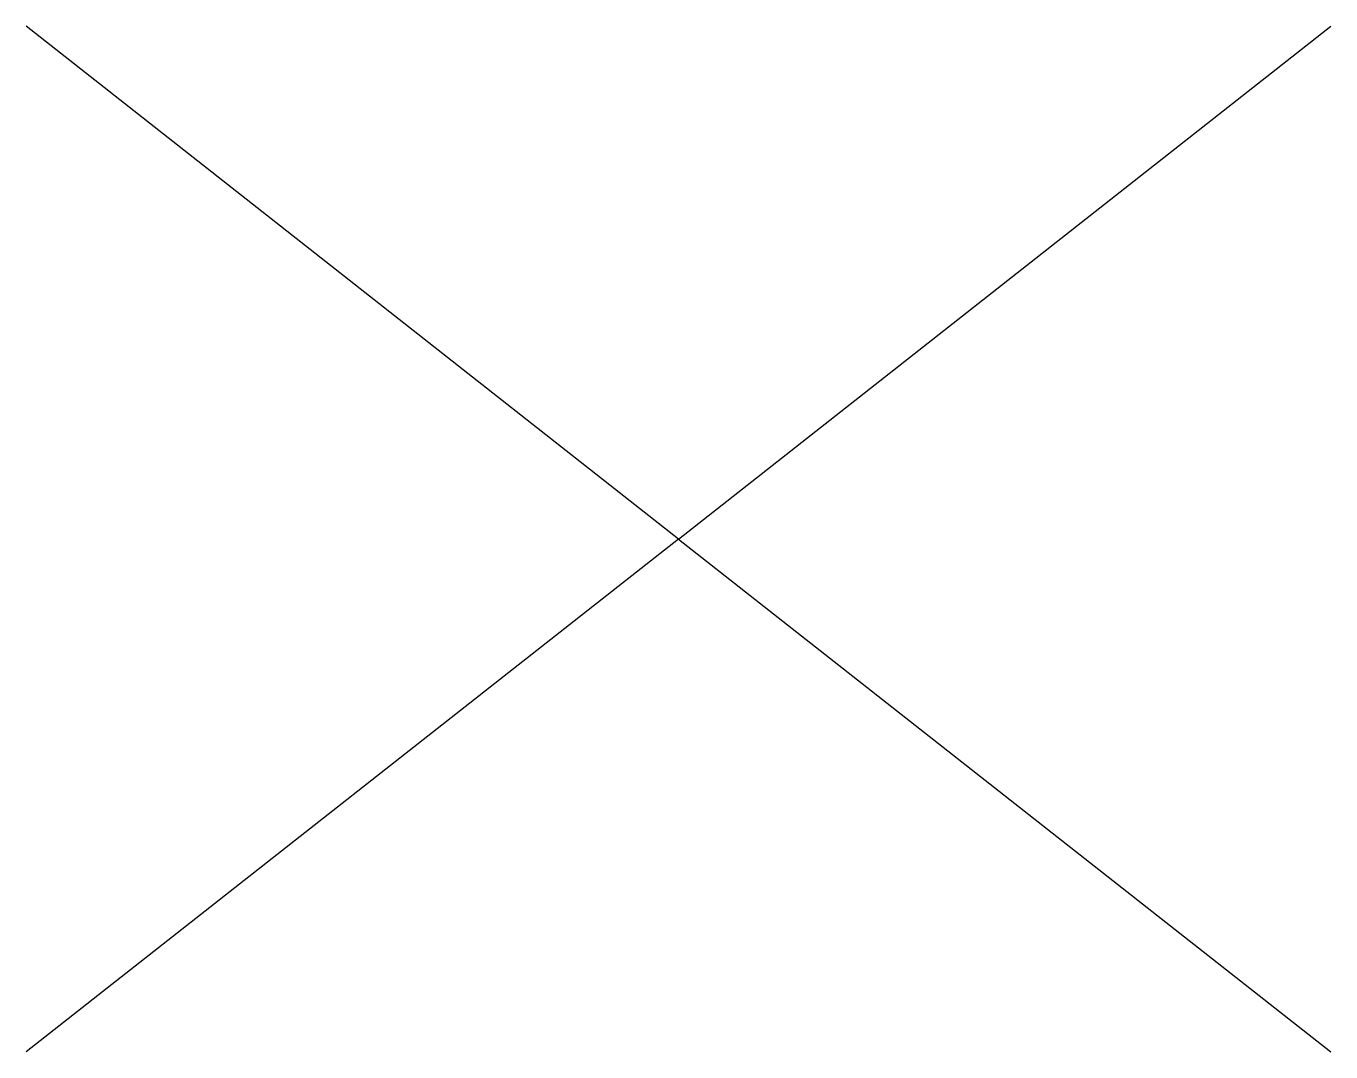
# Model space of a CAD drawing. Header units: inches. Extents: x -0.393 to 0.393, y -0.309 to 0.309.
import ezdxf

# ---------------------------------------------------------------- set-up
doc = ezdxf.new("R2010")
doc.units = ezdxf.units.IN
doc.header["$MEASUREMENT"] = 0

msp = doc.modelspace()

# ---------------------------------------------------------------- linework, layer by layer
for points in [[(0, 0), (-0.39313, 0.30895)], [(0, 0), (0.39313, 0.30895)], [(0, 0), (-0.39313, -0.30895)], [(0, 0), (0.39313, -0.30895)]]:
    msp.add_lwpolyline(points)

doc.saveas('drawing.dxf')
